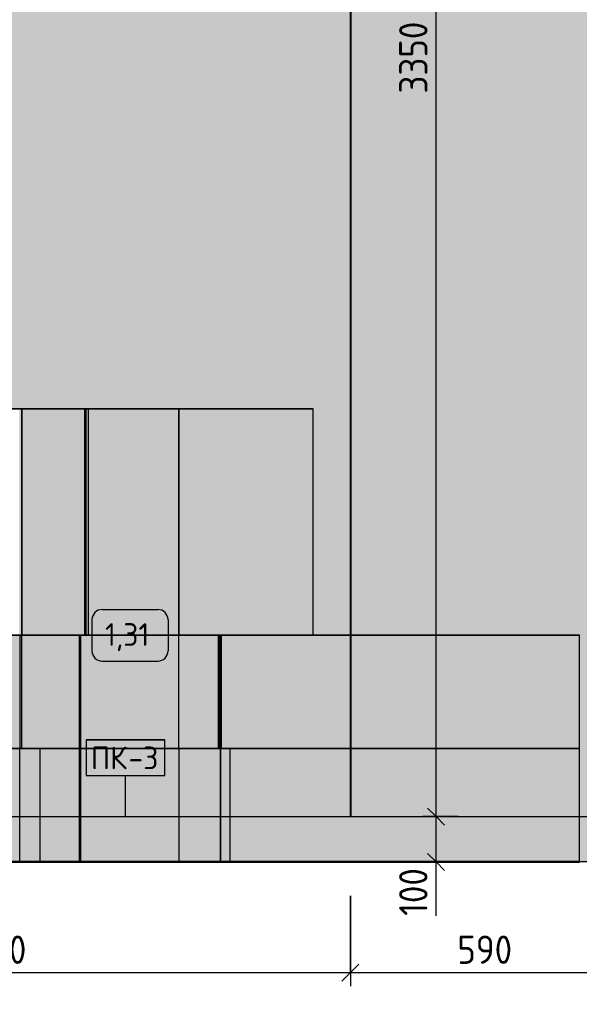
# Model space of a CAD drawing. Header units: millimetres. Extents: x 855 to 84199, y -1987 to 21700.
# Drawn here: x 80153 to 81388, y -293 to 1859 of the extents above; entities that cross this region are included whole.
import ezdxf

# ---------------------------------------------------------------- set-up
doc = ezdxf.new("R2010")
doc.units = ezdxf.units.MM
for name, color, linetype, lineweight in [('A-ANNO-DIMS', 7, 'Continuous', 9), ('A-ANNO-DIMS-25', 7, 'Continuous', 9), ('A-FLOR', 7, 'Continuous', 9), ('A-GENM', 7, 'Continuous', 9), ('A-GENM-IDEN', 7, 'Continuous', 9), ('A-WALL-PATT', 7, 'Continuous', 9), ('I-FURN-IDEN', 7, 'Continuous', 9), ('I-WALL', 7, 'Continuous', 9)]:
    doc.layers.add(name, color=color, linetype=linetype, lineweight=lineweight)
for name, color, linetype, lineweight, true_color in [('A-FLOR-FNSH-3', 7, 'Continuous', 30, 0x5e5e5e), ('I-FURN-10', 7, 'Continuous', 9, 0x888888), ('I-FURN-11', 7, 'Continuous', 9, 0x7f7f7f), ('I-FURN-12', 7, 'Continuous', 9, 0x838383), ('I-FURN-13', 7, 'Continuous', 9, 0x858585), ('I-FURN-2', 7, 'Continuous', 9, 0x949494), ('I-FURN-4', 7, 'Continuous', 9, 0x9e9e9e), ('I-FURN-5', 7, 'Continuous', 9, 0x818181), ('I-FURN-6', 9, 'Continuous', 9, 0x808080), ('I-FURN-7', 7, 'Continuous', 9, 0xc0c0c0), ('I-FURN-8', 7, 'Continuous', 9, 0xacacac), ('I-FURN-9', 7, 'Continuous', 9, 0x8d8d8d)]:
    doc.layers.add(name, color=color, linetype=linetype, lineweight=lineweight, true_color=true_color)
doc.layers.add('I-FURN-3', color=7, linetype='Continuous', lineweight=9, true_color=0x7f7f7f, transparency=0.7)
doc.styles.add('GOST Common_6', font='GOST_Common.ttf', dxfattribs={"height": 50})
doc.styles.add('ISOCPEUR_2', font='isocpeur.ttf', dxfattribs={"width": 0.9, "height": 62.5})
doc.dimstyles.new('ISO-2_5_0_9К_БОЛЬШОЙ_1', dxfattribs={"dimscale": 304.8, "dimtxt": 62.248823, "dimasz": 0.123031, "dimexe": 0.098425, "dimexo": 0.246063, "dimgap": 0, "dimtad": 1, "dimdec": 0, "dimrnd": 10, "dimzin": 0, "dimdsep": 46, "dimtxsty": 'ISOCPEUR_2', "dimblk1": 'OBLIQUE', "dimblk2": 'OBLIQUE', "dimsah": 1, "dimcen": 0.09, "dimdle": 0.098425, "dimazin": 0, "dimtfac": 1, "dimtdec": 4, "dimtix": 1, "dimtmove": 0, "dimatfit": 3, "dimfxl": 1, "dimtvp": 1, "dimtolj": 1, "dimtzin": 0, "dimarcsym": 2})
doc.dimstyles.new('ISO-2_5_0_9К_БОЛЬШОЙ_2', dxfattribs={"dimscale": 304.8, "dimtxt": 62.248823, "dimasz": 0.123031, "dimexe": 0.098425, "dimexo": 0.246063, "dimgap": 0, "dimtad": 1, "dimdec": 0, "dimrnd": 10, "dimzin": 0, "dimdsep": 46, "dimtxsty": 'ISOCPEUR_2', "dimblk1": 'OBLIQUE', "dimblk2": 'OBLIQUE', "dimsah": 1, "dimcen": 0.09, "dimdle": 0.098425, "dimazin": 0, "dimtfac": 1, "dimtdec": 4, "dimtix": 1, "dimtmove": 1, "dimatfit": 3, "dimfxl": 1, "dimtvp": 1, "dimtolj": 1, "dimtzin": 0, "dimarcsym": 2})

# ---------------------------------------------------------------- blocks, each defined once
blk = doc.blocks.new('Плинтус - Плинтус керамогранит бежевый-32865443-Развертка 1_60-6')
at = {"layer": 'A-GENM'}
h = blk.add_hatch(color=256, dxfattribs=at)
h.paths.add_polyline_path([(-18579, 0), (-18579, 100), (-18664.7, 100), (-18664.7, 0), (-18600, 0)])
h.paths.add_polyline_path([(-20647.6, 0), (-20647.6, 100), (-20739, 100), (-20739, 0), (-20648, 0)])
for p, q in [((-20645, 100), (-19768, 100)), ((-19768, 100), (-19666.5, 100)), ((-19666.3, 100), (-19642.7, 100)), ((-19642.6, 100), (-19558.6, 100)), ((-19558.3, 100), (-19548, 100)), ((-19548, 100), (-19457.7, 100)), ((-19457.7, 100), (-18664.7, 100)), ((-18664.7, 100), (-18579, 100)), ((-19768, 0), (-20192.4, 0)), ((-19548, 0), (-19768, 0)), ((-19457.7, 0), (-19548, 0)), ((-19350.7, 0), (-19457.7, 0))]:
    blk.add_line(p, q, dxfattribs=at)
blk = doc.blocks.new('Semeystvo1 - 1_31-26872179-Развертка 1_60-6')
at = {"layer": 'I-FURN-3'}
h = blk.add_hatch(color=256, dxfattribs=at)
h.paths.add_polyline_path([(-19899.4, 500.6), (-19895.3, 500.6), (-19895.3, 1000.3), (-19900.2, 1000.3), (-19900.2, 500.6)])
h.paths.add_polyline_path([(-19752.7, 500.6), (-19752.7, 1000.3), (-19755.8, 1000.3), (-19755.8, 500.6), (-19753.9, 500.6)])
for points in [[(-19768, 500.6), (-19755.8, 500.6), (-19755.8, 1000.3), (-19895.3, 1000.3), (-19895.3, 500.6), (-19771.5, 500.6)], [(-19701.7, 500.6), (-19548.4, 500.6), (-19548.4, 1000.3), (-19752.7, 1000.3), (-19752.7, 500.6), (-19705.4, 500.6)], [(-19326.6, 500.6), (-19252.5, 500.6), (-19252.5, 1000.3), (-19548.4, 1000.3), (-19548.4, 500.6), (-19340.2, 500.6)], [(-20219.4, 250), (-19895.3, 250), (-19895.3, 500.6), (-20644.9, 500.6), (-20644.9, 250), (-20282.8, 250)], [(-19784, 250), (-19768, 250), (-19768, 500.6), (-19895.3, 500.6), (-19895.3, 250), (-19793.1, 250)], [(-19765.8, 250), (-19765, 250), (-19765, 500.6), (-19768, 500.6), (-19768, 250)], [(-19744.4, 250), (-19461.4, 250), (-19461.4, 500.6), (-19765, 500.6), (-19765, 250), (-19751.5, 250)], [(-19461.4, 250), (-19458.4, 250), (-19458.4, 500.6), (-19461.4, 500.6), (-19461.4, 257.1)], [(-19457.7, 250), (-19457.7, 500.6), (-19458.4, 500.6), (-19458.4, 250)], [(-19340.2, 250), (-19170, 250), (-19170, 500.6), (-19457.7, 500.6), (-19457.7, 250), (-19350.7, 250)], [(-19169.5, 250), (-19169.5, 500.6), (-19170, 500.6), (-19170, 250)], [(-19100, 250), (-18664.8, 250), (-18664.8, 500.6), (-19169.5, 500.6), (-19169.5, 250), (-19110, 250)], [(-20412.6, 100), (-19854.5, 100), (-19854.5, 250), (-20645, 250), (-20644.9, 100), (-20433, 100)], [(-19818.4, 100), (-19768, 100), (-19768, 250), (-19854.5, 250), (-19854.5, 100), (-19825.7, 100)], [(-19682.2, 100), (-19548, 100), (-19548, 250), (-19768, 250), (-19768, 100), (-19687.7, 100)], [(-19548, 100), (-19457.7, 100), (-19457.7, 250), (-19548, 250), (-19548, 128.4)], [(-19457.7, 100), (-19435.5, 100), (-19435.5, 250), (-19457.7, 250), (-19457.7, 244.7)], [(-19177, 100), (-19170, 100), (-19170, 250), (-19435.5, 250), (-19435.5, 100), (-19210.4, 100)], [(-19170, 100), (-19169.5, 100), (-19169.5, 250), (-19170, 250), (-19170, 117.6)], [(-18762.9, 100), (-18664.7, 100), (-18664.8, 250), (-19169.5, 250), (-19169.5, 100), (-18789.5, 100)], [(-20645, 0), (-19854.5, 0), (-19854.5, 100), (-20645, 100), (-20645, 25.4)], [(-19784, 0), (-19768, 0), (-19768, 100), (-19854.5, 100), (-19854.5, 0), (-19818.4, 0)], [(-19713.9, 0), (-19548, 0), (-19548, 100), (-19768, 100), (-19768, 0), (-19721, 0)], [(-19457.7, 0), (-19457.7, 100), (-19548, 100), (-19548, 0), (-19458.4, 0)], [(-19435.5, 0), (-19435.5, 100), (-19457.7, 100), (-19457.7, 0), (-19455.3, 0)], [(-18945.3, 0), (-18664.7, 0), (-18664.8, 100), (-19435.5, 100), (-19435.5, 0), (-19027, 0)]]:
    blk.add_hatch(color=256, dxfattribs=at).paths.add_polyline_path(points)
at = {"layer": 'I-FURN-10'}
for p, q in [((-19755.9, 1000.3), (-19896.2, 1000.3)), ((-19768, 500.6), (-19903.3, 500.6)), ((-19903.3, 500.6), (-19768, 500.6)), ((-19900.2, 500.6), (-19895.3, 500.6)), ((-19895.3, 500.6), (-19900.2, 500.6)), ((-19895.3, 500.6), (-19768, 500.6)), ((-19768, 500.6), (-19895.3, 500.6)), ((-19765, 250), (-19765, 500.6)), ((-19764.9, 250), (-19764.9, 500.6)), ((-19457.7, 500.6), (-19461.4, 500.6)), ((-19461.4, 500.6), (-19458.4, 500.6)), ((-19460.3, 500.6), (-19456.6, 500.6)), ((-19895.3, 250), (-19899.4, 250)), ((-19896, 250), (-19856, 250)), ((-19895.3, 250), (-19825.7, 250)), ((-19893.6, 250), (-19895.3, 250)), ((-19819.4, 250), (-19893.6, 250)), ((-19842.6, 250), (-19855.9, 250)), ((-19842.6, 250), (-19821.9, 250)), ((-19825.7, 250), (-19765.7, 250)), ((-19807.3, 250), (-19821.9, 250)), ((-19784.9, 250), (-19819.4, 250)), ((-19807.3, 250), (-19788.3, 250)), ((-19774.1, 250), (-19788.3, 250)), ((-19765.5, 250), (-19784.9, 250)), ((-19774.1, 250), (-19765.5, 250)), ((-19765.5, 250), (-19548.4, 250)), ((-19765.4, 250), (-19756.5, 250)), ((-19752.3, 250), (-19765.4, 250)), ((-19742.9, 250), (-19756.5, 250)), ((-19721.7, 250), (-19752.3, 250)), ((-19742.9, 250), (-19726.5, 250)), ((-19713.7, 250), (-19726.5, 250)), ((-19693.2, 250), (-19721.7, 250)), ((-19713.7, 250), (-19698.6, 250)), ((-19686.6, 250), (-19698.5, 250)), ((-19666.9, 250), (-19693.2, 250)), ((-19686.6, 250), (-19672.6, 250)), ((-19661.8, 250), (-19672.6, 250)), ((-19621.6, 250), (-19666.9, 250)), ((-19661.8, 250), (-19648.9, 250)), ((-19638.8, 250), (-19648.9, 250)), ((-19638.8, 250), (-19627.3, 250)), ((-19618.6, 250), (-19627.3, 250)), ((-19602.7, 250), (-19621.6, 250)), ((-19618.6, 250), (-19608.1, 250)), ((-19600.6, 250), (-19608.1, 250)), ((-19586.3, 250), (-19602.7, 250)), ((-19600.6, 250), (-19591.2, 250)), ((-19585.1, 250), (-19591.2, 250)), ((-19572.6, 250), (-19586.3, 250)), ((-19585.1, 250), (-19576.5, 250)), ((-19572, 250), (-19576.5, 250)), ((-19561.7, 250), (-19572.6, 250)), ((-19572, 250), (-19563.7, 250)), ((-19561.3, 250), (-19563.7, 250)), ((-19548, 250), (-19561.7, 250)), ((-19561.6, 250), (-19553.4, 250)), ((-19551.9, 250), (-19553.7, 250)), ((-19551.9, 250), (-19548, 250)), ((-19548.4, 250), (-19461.4, 250)), ((-19461.4, 250), (-19548, 250)), ((-19461.4, 250), (-19457.7, 250)), ((-19458.4, 250), (-19461.4, 250)), ((-19457.8, 250), (-19458.4, 250))]:
    blk.add_line(p, q, dxfattribs=at)
at = {"layer": 'I-FURN-11'}
for p, q in [((-19896.2, 500.6), (-19851.6, 500.6)), ((-19768, 500.6), (-19895.3, 500.6)), ((-19895.3, 500.6), (-19768, 500.6)), ((-19768, 500.6), (-19895.3, 500.6)), ((-19851.6, 500.6), (-19768.4, 500.6)), ((-19768.4, 500.6), (-19755.9, 500.6)), ((-19764.9, 500.6), (-19768, 500.6)), ((-19768, 500.6), (-19765, 500.6)), ((-19765, 500.6), (-19768, 500.6)), ((-19758, 500.6), (-19764.9, 500.6)), ((-19756, 500.6), (-19758, 500.6))]:
    blk.add_line(p, q, dxfattribs=at)
at = {"layer": 'I-FURN-12'}
for p, q in [((-19895.3, 500.6), (-20118.6, 500.6)), ((-20118.6, 500.6), (-19895.3, 500.6)), ((-20028.2, 500.6), (-19896.2, 500.6)), ((-19859.8, 500.6), (-19895.3, 500.6)), ((-19895.3, 500.6), (-19767.9, 500.6)), ((-19767.9, 500.6), (-19895.3, 500.6)), ((-19895.3, 500.6), (-19859.8, 500.6)), ((-19825.7, 500.6), (-19859.8, 500.6)), ((-19859.8, 500.6), (-19793.1, 500.6)), ((-19767.9, 500.6), (-19825.7, 500.6)), ((-19793.1, 500.6), (-19767.9, 500.6)), ((-19750.9, 500.6), (-19752.9, 500.6)), ((-19741.3, 500.6), (-19750.9, 500.6)), ((-19679.9, 500.6), (-19741.3, 500.6)), ((-19583.9, 500.6), (-19679.9, 500.6)), ((-19561.5, 500.6), (-19583.9, 500.6)), ((-19555, 500.6), (-19561.2, 500.6)), ((-19461.5, 500.6), (-19555, 500.6)), ((-20118.6, 250), (-19895.3, 250)), ((-19895.3, 250), (-20118.6, 250)), ((-19895.3, 250), (-19765.8, 250)), ((-19765.8, 250), (-19895.3, 250)), ((-19765.6, 250), (-19561.6, 250)), ((-19561.6, 250), (-19765.6, 250)), ((-19561.1, 250), (-19553.7, 250)), ((-19553.7, 250), (-19561.1, 250)), ((-19553.4, 250), (-19548, 250)), ((-19548, 250), (-19553.4, 250)), ((-19548.1, 250), (-19492.2, 250)), ((-19461.6, 250), (-19548.1, 250)), ((-19492.2, 250), (-19461.5, 250))]:
    blk.add_line(p, q, dxfattribs=at)
at = {"layer": 'I-FURN-13'}
for p, q in [((-19762.1, 500.6), (-19767.9, 500.6)), ((-19767.9, 500.6), (-19755.6, 500.6)), ((-19755.6, 500.6), (-19767.9, 500.6)), ((-19767.9, 500.6), (-19755.6, 500.6)), ((-19765, 250), (-19765, 500.6)), ((-19755.6, 500.6), (-19762.1, 500.6)), ((-19561.3, 500.6), (-19755.8, 500.6)), ((-19755.8, 500.6), (-19561.3, 500.6)), ((-19752.7, 500.6), (-19755.8, 500.6)), ((-19755.8, 500.6), (-19747.8, 500.6)), ((-19747.8, 500.6), (-19657, 500.6)), ((-19657, 500.6), (-19573.2, 500.6)), ((-19573.2, 500.6), (-19560.8, 500.6)), ((-19461.4, 500.6), (-19561.1, 500.6)), ((-19561.1, 500.6), (-19461.4, 500.6)), ((-19560.5, 500.6), (-19460.3, 500.6)), ((-19458.4, 500.6), (-19461.5, 500.6)), ((-20118.6, 250), (-19895.3, 250)), ((-19895.3, 250), (-20118.6, 250)), ((-19855.9, 250), (-19895.3, 250)), ((-19856, 250), (-19854.5, 250)), ((-19854.5, 250), (-19842.6, 250)), ((-19821.9, 250), (-19842.6, 250)), ((-19821.9, 250), (-19818.4, 250)), ((-19818.4, 250), (-19807.3, 250)), ((-19793.1, 250), (-19807.3, 250)), ((-19788.3, 250), (-19793.1, 250)), ((-19788.3, 250), (-19784, 250)), ((-19784, 250), (-19774.1, 250)), ((-19765.7, 250), (-19774.1, 250)), ((-19756.5, 250), (-19765.5, 250)), ((-19756.5, 250), (-19742.9, 250)), ((-19726.5, 250), (-19742.9, 250)), ((-19726.5, 250), (-19713.7, 250)), ((-19705.4, 250), (-19713.7, 250)), ((-19698.5, 250), (-19705.4, 250)), ((-19698.6, 250), (-19686.6, 250)), ((-19679.9, 250), (-19686.6, 250)), ((-19672.6, 250), (-19679.9, 250)), ((-19672.6, 250), (-19666.5, 250)), ((-19666.5, 250), (-19661.8, 250)), ((-19648.9, 250), (-19661.8, 250)), ((-19648.9, 250), (-19638.8, 250)), ((-19635, 250), (-19638.8, 250)), ((-19627.3, 250), (-19635, 250)), ((-19627.3, 250), (-19618.6, 250)), ((-19615.7, 250), (-19618.6, 250)), ((-19608.1, 250), (-19615.7, 250)), ((-19608.1, 250), (-19602.5, 250)), ((-19602.5, 250), (-19600.6, 250)), ((-19591.2, 250), (-19600.6, 250)), ((-19591.2, 250), (-19586.2, 250)), ((-19586.2, 250), (-19585.1, 250)), ((-19583.9, 250), (-19585.1, 250)), ((-19576.5, 250), (-19583.9, 250)), ((-19576.5, 250), (-19572, 250)), ((-19563.7, 250), (-19572, 250)), ((-19563.7, 250), (-19561.6, 250)), ((-19553.7, 250), (-19561.3, 250)), ((-19553.4, 250), (-19551.9, 250)), ((-19548.4, 250), (-19551.9, 250)), ((-19548, 250), (-19548.4, 250)), ((-19548, 250), (-19461.4, 250)), ((-19461.4, 250), (-19548, 250)), ((-19458.4, 250), (-19461.6, 250)), ((-19461.5, 250), (-19458.4, 250))]:
    blk.add_line(p, q, dxfattribs=at)
at = {"layer": 'I-FURN-2'}
for p, q in [((-19896.2, 1000.3), (-20104.2, 1000.3)), ((-19895.3, 1000.3), (-19755.6, 1000.3)), ((-19755.6, 1000.3), (-19895.3, 1000.3)), ((-19895.3, 500.6), (-19895.3, 1000.3)), ((-19752.7, 1000.3), (-19755.9, 1000.3)), ((-19747.8, 500.6), (-19747.8, 1000.3)), ((-20352.6, 500.6), (-19768, 500.6)), ((-19768, 500.6), (-20352.6, 500.6)), ((-19895.3, 250), (-19895.3, 500.6)), ((-19755.8, 500.6), (-19768.3, 500.6)), ((-19460.3, 500.6), (-19747.8, 500.6)), ((-19548.4, 250), (-19548.4, 500.6)), ((-19548.4, 250), (-19548.4, 500.6)), ((-19457.7, 500.6), (-19461.4, 500.6)), ((-19461.4, 500.6), (-19457.7, 500.6)), ((-19457.7, 500.6), (-19461.4, 500.6)), ((-19461.4, 500.6), (-19457.7, 500.6)), ((-19458.4, 250), (-19458.4, 500.6)), ((-19455.3, 500.6), (-19455.3, 250)), ((-19768, 250), (-20647.6, 250)), ((-20647.6, 250), (-19768, 250)), ((-19765.8, 250), (-19768, 250)), ((-19765.6, 250), (-19764.3, 250)), ((-19765, 0), (-19765, 250)), ((-19765, 0), (-19765, 250)), ((-19760.8, 250), (-19764.3, 250)), ((-19760.5, 250), (-19758.1, 250)), ((-19753.3, 250), (-19758.1, 250)), ((-19753.3, 250), (-19749.4, 250)), ((-19743.4, 250), (-19749.4, 250)), ((-19743.4, 250), (-19738.2, 250)), ((-19730.9, 250), (-19738.2, 250)), ((-19730.9, 250), (-19724.5, 250)), ((-19716, 250), (-19724.5, 250)), ((-19716, 250), (-19708.4, 250)), ((-19698.7, 250), (-19708.4, 250)), ((-19698.7, 250), (-19690, 250)), ((-19679.1, 250), (-19690, 250)), ((-19679.1, 250), (-19669.2, 250)), ((-19657.2, 250), (-19669.2, 250)), ((-19657.2, 250), (-19652.6, 250)), ((-19652.6, 250), (-19646.3, 250)), ((-19633.1, 250), (-19646.3, 250)), ((-19633.1, 250), (-19627.6, 250)), ((-19627.6, 250), (-19621.1, 250)), ((-19606.9, 250), (-19621.1, 250)), ((-19606.9, 250), (-19600.4, 250)), ((-19600.4, 250), (-19594, 250)), ((-19578.7, 250), (-19594, 250)), ((-19578.7, 250), (-19571.1, 250)), ((-19571.1, 250), (-19564.9, 250)), ((-19548.5, 250), (-19564.9, 250)), ((-19548.5, 250), (-19539.8, 250)), ((-19539.8, 250), (-19533.9, 250)), ((-19516.5, 250), (-19533.9, 250)), ((-19516.5, 250), (-19506.7, 250)), ((-19506.7, 250), (-19501.2, 250)), ((-19482.8, 250), (-19501.2, 250)), ((-19482.8, 250), (-19471.9, 250)), ((-19471.9, 250), (-19466.9, 250)), ((-19461.4, 250), (-19466.9, 250)), ((-19457.7, 250), (-19461.4, 250)), ((-19455.7, 250), (-19457.8, 250)), ((-19457.7, 250), (-19455.3, 250)), ((-19340.3, 250), (-19455.7, 250)), ((-19455.3, 250), (-18664.8, 250)), ((-19231.7, 250), (-19340.2, 250)), ((-18671.2, 250), (-19231.4, 250)), ((-18664.7, 250), (-18670.9, 250)), ((-20192.4, 0), (-19768, 0)), ((-19765, 0), (-19763, 0)), ((-19763, 0), (-19758.5, 0)), ((-19758.5, 0), (-19751.5, 0)), ((-19751.4, 0), (-19742, 0)), ((-19742, 0), (-19730, 0)), ((-19730, 0), (-19715.7, 0)), ((-19715.7, 0), (-19680.1, 0)), ((-19680.1, 0), (-19635.7, 0)), ((-19635.7, 0), (-19610.3, 0)), ((-19548, 0), (-19621, 0)), ((-19610.3, 0), (-19582.9, 0)), ((-19582.9, 0), (-19553.7, 0)), ((-19553.4, 0), (-19548.1, 0))]:
    blk.add_line(p, q, dxfattribs=at)
at = {"layer": 'I-FURN-4'}
for p, q in [((-19755.8, 1000.3), (-19903.3, 1000.3)), ((-19900.2, 1000.3), (-19895.3, 1000.3)), ((-19895.3, 1000.3), (-19755.8, 1000.3)), ((-19895.3, 1000.3), (-19895.3, 500.6)), ((-19755.8, 1000.3), (-19752.7, 1000.3)), ((-19747.8, 1000.3), (-19755.8, 1000.3)), ((-19752.7, 500.6), (-19752.7, 1000.3)), ((-19657, 1000.3), (-19747.8, 1000.3)), ((-19430.6, 1000.3), (-19657, 1000.3)), ((-19290.5, 1000.3), (-19430.6, 1000.3)), ((-19265.7, 1000.3), (-19290.5, 1000.3)), ((-19252.5, 1000.3), (-19265.7, 1000.3)), ((-19768, 500.6), (-20605.3, 500.6)), ((-20605.3, 500.6), (-19768, 500.6)), ((-20352.9, 500.6), (-19755.8, 500.6)), ((-19765.7, 500.6), (-19768, 500.6)), ((-19768, 500.6), (-19756, 500.6)), ((-19768, 250), (-19768, 500.6)), ((-19768, 250), (-19768, 500.6)), ((-19756, 500.6), (-19765.7, 500.6)), ((-19755.8, 500.6), (-19461.4, 500.6)), ((-19461.4, 500.6), (-19755.8, 500.6)), ((-19747.8, 500.6), (-19755.8, 500.6)), ((-19456.6, 500.6), (-19460.3, 500.6)), ((-19252.5, 500.6), (-19457.7, 500.6)), ((-19457.7, 500.6), (-19252.5, 500.6)), ((-19252.5, 500.6), (-19457.7, 500.6)), ((-19457.7, 500.6), (-19252.5, 500.6)), ((-18879.9, 500.6), (-19251.9, 500.6)), ((-18664.8, 500.6), (-18879.9, 500.6)), ((-20647.5, 250), (-19768, 250)), ((-19768, 250), (-20647.5, 250)), ((-19768, 250), (-19765.7, 250)), ((-19768, 250), (-19765.6, 250)), ((-19761, 250), (-19768, 250)), ((-19764.3, 250), (-19765.8, 250)), ((-19765.7, 250), (-19761, 250)), ((-19764.3, 250), (-19760.5, 250)), ((-19761, 250), (-19732.1, 250)), ((-19753.8, 250), (-19761, 250)), ((-19758.1, 250), (-19760.8, 250)), ((-19758.1, 250), (-19753.3, 250)), ((-19637.3, 250), (-19753.8, 250)), ((-19749.4, 250), (-19753.3, 250)), ((-19749.4, 250), (-19743.4, 250)), ((-19738.2, 250), (-19743.4, 250)), ((-19738.2, 250), (-19730.9, 250)), ((-19732.1, 250), (-19717.6, 250)), ((-19724.5, 250), (-19730.9, 250)), ((-19724.5, 250), (-19716, 250)), ((-19717.6, 250), (-19700.9, 250)), ((-19708.4, 250), (-19716, 250)), ((-19708.4, 250), (-19698.7, 250)), ((-19700.9, 250), (-19660.7, 250)), ((-19690, 250), (-19698.7, 250)), ((-19690, 250), (-19679.1, 250)), ((-19669.2, 250), (-19679.1, 250)), ((-19669.2, 250), (-19657.2, 250)), ((-19660.7, 250), (-19612, 250)), ((-19646.3, 250), (-19657.2, 250)), ((-19646.3, 250), (-19633.1, 250)), ((-19612, 250), (-19637.3, 250)), ((-19621.1, 250), (-19633.1, 250)), ((-19621.1, 250), (-19606.9, 250)), ((-19612, 250), (-19555.5, 250)), ((-19555.5, 250), (-19612, 250)), ((-19594, 250), (-19606.9, 250)), ((-19594, 250), (-19578.7, 250)), ((-19564.9, 250), (-19578.7, 250)), ((-19564.9, 250), (-19548.5, 250)), ((-19555.5, 250), (-19491.9, 250)), ((-19524.5, 250), (-19555.5, 250)), ((-19533.9, 250), (-19548.5, 250)), ((-19548, 0), (-19548, 250)), ((-19533.9, 250), (-19516.5, 250)), ((-19491.9, 250), (-19524.5, 250)), ((-19501.2, 250), (-19516.5, 250)), ((-19501.2, 250), (-19482.8, 250)), ((-19491.9, 250), (-19457.7, 250)), ((-19457.7, 250), (-19491.9, 250)), ((-19466.9, 250), (-19482.8, 250)), ((-19466.9, 250), (-19457.9, 250)), ((-19457.7, 250), (-18664.8, 250)), ((-18664.8, 250), (-19457.7, 250)), ((-19767.8, 0), (-19643, 0)), ((-19751.5, 0), (-19767.8, 0)), ((-19692.6, 0), (-19751.5, 0)), ((-19666.5, 0), (-19692.6, 0)), ((-19553.4, 0), (-19666.5, 0)), ((-19643, 0), (-19548, 0)), ((-19621, 0), (-19630.9, 0)), ((-19457.7, 0), (-19630.7, 0)), ((-19548, 0), (-19553.4, 0)), ((-19548.1, 0), (-19522.7, 0)), ((-19457.7, 0), (-19548, 0)), ((-19522.7, 0), (-19457.8, 0))]:
    blk.add_line(p, q, dxfattribs=at)
at = {"layer": 'I-FURN-5'}
for p, q in [((-19895.3, 500.6), (-20118.6, 500.6)), ((-19755.8, 500.6), (-19768, 500.6)), ((-19768, 500.6), (-19755.8, 500.6)), ((-19755.8, 500.6), (-19768, 500.6)), ((-19768, 500.6), (-19755.8, 500.6)), ((-19752.9, 500.6), (-19756, 500.6)), ((-19755.9, 500.6), (-19752.7, 500.6)), ((-19895.3, 250), (-19765.8, 250)), ((-19765.8, 250), (-19895.3, 250)), ((-19765.6, 250), (-19764.9, 250)), ((-19765, 250), (-19765.6, 250)), ((-19758.5, 250), (-19765, 250)), ((-19764.9, 250), (-19750.9, 250)), ((-19751.5, 250), (-19758.5, 250)), ((-19715.7, 250), (-19751.4, 250)), ((-19750.9, 250), (-19729.4, 250)), ((-19729.4, 250), (-19715.2, 250)), ((-19699.1, 250), (-19715.7, 250)), ((-19715.2, 250), (-19698.7, 250)), ((-19680.1, 250), (-19699.1, 250)), ((-19698.7, 250), (-19679.9, 250)), ((-19679.9, 250), (-19658.9, 250)), ((-19635.7, 250), (-19679.9, 250)), ((-19658.9, 250), (-19635.9, 250)), ((-19635.9, 250), (-19610.8, 250)), ((-19610.3, 250), (-19635.7, 250)), ((-19610.8, 250), (-19583.9, 250)), ((-19582.9, 250), (-19610.3, 250)), ((-19583.9, 250), (-19561.8, 250)), ((-19561.8, 250), (-19582.9, 250)), ((-19553.7, 250), (-19561.3, 250)), ((-19561.2, 250), (-19555, 250)), ((-19555, 250), (-19553.7, 250)), ((-19553.5, 250), (-19548.1, 250)), ((-19548.1, 250), (-19553.4, 250))]:
    blk.add_line(p, q, dxfattribs=at)
at = {"layer": 'I-FURN-6'}
for p, q in [((-19768, 500.6), (-19895.3, 500.6)), ((-19895.3, 500.6), (-19768, 500.6)), ((-19768, 500.6), (-19895.3, 500.6)), ((-19895.3, 500.6), (-19768, 500.6)), ((-19895.3, 250), (-19765.8, 250)), ((-19765.8, 250), (-19895.3, 250)), ((-19765.6, 250), (-19765, 250)), ((-19765, 250), (-19765.6, 250))]:
    blk.add_line(p, q, dxfattribs=at)
at = {"layer": 'I-FURN-7'}
for p, q in [((-19903.3, 1000.3), (-19755.8, 1000.3)), ((-19755.8, 1000.3), (-19747.8, 1000.3)), ((-19755.8, 500.6), (-19755.8, 1000.3)), ((-19747.8, 1000.3), (-19252.5, 1000.3)), ((-19747.8, 500.6), (-19747.8, 1000.3)), ((-19252.5, 500.6), (-19252.5, 1000.3)), ((-19903.3, 500.6), (-19899.4, 500.6)), ((-19899.4, 500.6), (-19457.7, 500.6)), ((-19899.4, 500.6), (-19899.4, 250)), ((-19457.7, 500.6), (-19455.3, 500.6)), ((-19457.7, 250), (-19457.7, 500.6)), ((-19455.3, 500.6), (-18664.8, 500.6)), ((-19455.3, 500.6), (-19455.3, 250)), ((-18664.8, 250), (-18664.8, 500.6)), ((-19899.4, 250), (-20013, 250)), ((-19912.1, 250), (-19899.4, 250)), ((-19457.7, 250), (-19899.4, 250)), ((-19899.4, 250), (-19457.7, 250)), ((-19899.4, 0), (-19899.4, 250)), ((-19457.9, 250), (-19435.5, 250)), ((-19457.7, 250), (-19457.7, 0)), ((-19435.5, 250), (-19385.7, 250)), ((-19435.5, 0), (-19435.5, 250)), ((-19331.5, 250), (-19385.7, 250)), ((-19331.5, 250), (-19274.9, 250)), ((-19224.1, 250), (-19274.9, 250)), ((-19224.1, 250), (-19171.1, 250)), ((-19124.2, 250), (-19171.1, 250)), ((-19124.2, 250), (-19075.2, 250)), ((-19032.5, 250), (-19075.2, 250)), ((-19032.5, 250), (-18987.9, 250)), ((-18949.7, 250), (-18987.9, 250)), ((-18949.7, 250), (-18909.9, 250)), ((-18876.5, 250), (-18909.9, 250)), ((-18876.5, 250), (-18841.8, 250)), ((-18813.4, 250), (-18841.8, 250)), ((-18813.4, 250), (-18784.1, 250)), ((-18761, 250), (-18784.1, 250)), ((-18761, 250), (-18737.3, 250)), ((-18719.7, 250), (-18737.3, 250)), ((-18719.7, 250), (-18701.9, 250)), ((-18689.7, 250), (-18701.9, 250)), ((-18689.7, 250), (-18678, 250)), ((-18671.6, 250), (-18678, 250)), ((-18671.4, 250), (-18666.1, 250)), ((-18664.8, 250), (-18666.1, 250)), ((-18664.7, 0), (-18664.7, 250)), ((-19899.4, 0), (-20647.6, 0)), ((-19457.7, 0), (-19899.4, 0)), ((-19435.5, 0), (-19457.9, 0)), ((-18664.7, 0), (-19435.5, 0))]:
    blk.add_line(p, q, dxfattribs=at)
at = {"layer": 'I-FURN-8'}
for p, q in [((-19755.8, 1000.3), (-20352.9, 1000.3)), ((-20351.2, 1000.3), (-19755.8, 1000.3)), ((-19755.8, 500.6), (-19755.8, 1000.3)), ((-19755.6, 1000.3), (-19548.4, 1000.3)), ((-19548.4, 1000.3), (-19755.6, 1000.3)), ((-19548.4, 1000.3), (-19252.5, 1000.3)), ((-19252.5, 1000.3), (-19548.4, 1000.3)), ((-19548.4, 1000.3), (-19548.4, 500.6)), ((-19548.4, 500.6), (-19548.4, 1000.3)), ((-19252.5, 500.6), (-19252.5, 1000.3)), ((-19755.8, 500.6), (-19903.3, 500.6)), ((-19768, 250), (-19768, 500.6)), ((-19768, 250), (-19768, 500.6)), ((-19457.7, 500.6), (-19756, 500.6)), ((-19756, 500.6), (-19527.5, 500.6)), ((-19527.5, 500.6), (-19461.4, 500.6)), ((-19461.4, 500.6), (-19457.7, 500.6)), ((-19461.4, 250), (-19461.4, 500.6)), ((-19252.5, 500.6), (-19456.6, 500.6)), ((-18664.8, 500.6), (-19252.5, 500.6)), ((-19252.5, 500.6), (-18664.8, 500.6)), ((-18664.8, 250), (-18664.8, 500.6)), ((-19854.5, 0), (-19854.5, 250)), ((-19768, 0), (-19768, 250)), ((-19768, 0), (-19768, 250)), ((-19455.3, 250), (-19457.7, 250)), ((-19455.7, 0), (-19455.7, 250)), ((-19385.7, 250), (-19455.3, 250)), ((-19385.7, 250), (-19331.5, 250)), ((-19274.9, 250), (-19331.5, 250)), ((-19274.9, 250), (-19224.1, 250)), ((-19171.1, 250), (-19224.1, 250)), ((-19171.1, 250), (-19124.2, 250)), ((-19075.2, 250), (-19124.2, 250)), ((-19075.2, 250), (-19032.5, 250)), ((-18987.9, 250), (-19032.5, 250)), ((-18987.9, 250), (-18949.7, 250)), ((-18909.9, 250), (-18949.7, 250)), ((-18909.9, 250), (-18876.5, 250)), ((-18841.8, 250), (-18876.5, 250)), ((-18841.8, 250), (-18813.4, 250)), ((-18784.1, 250), (-18813.4, 250)), ((-18784.1, 250), (-18761, 250)), ((-18737.3, 250), (-18761, 250)), ((-18737.3, 250), (-18719.7, 250)), ((-18701.9, 250), (-18719.7, 250)), ((-18701.9, 250), (-18689.7, 250)), ((-18678, 250), (-18689.7, 250)), ((-18678, 250), (-18671.4, 250)), ((-18666.1, 250), (-18671.6, 250)), ((-18666.1, 250), (-18664.7, 250)), ((-19854.5, 0), (-20645, 0)), ((-19933, 0), (-19767.8, 0)), ((-19767.8, 0), (-19854.5, 0)), ((-19768, 0), (-19457.7, 0)), ((-19457.9, 0), (-19768, 0)), ((-19457.8, 0), (-19455.7, 0)), ((-19418.8, 0), (-19457.7, 0)), ((-19418.6, 0), (-19457.7, 0)), ((-19455.7, 0), (-18671.2, 0)), ((-19408.6, 0), (-19429.8, 0)), ((-18670.9, 0), (-18664.7, 0))]:
    blk.add_line(p, q, dxfattribs=at)
at = {"layer": 'I-FURN-9'}
for p, q in [((-19895.3, 1000.3), (-19755.8, 1000.3)), ((-19755.8, 1000.3), (-19895.3, 1000.3)), ((-19854.7, 500.6), (-20107.3, 500.6)), ((-19895.3, 250), (-19895.3, 500.6)), ((-19768.3, 500.6), (-19854.7, 500.6)), ((-19768, 500.6), (-19755.8, 500.6)), ((-19755.8, 500.6), (-19768, 500.6)), ((-19755.8, 500.6), (-19768, 500.6)), ((-19768, 500.6), (-19755.8, 500.6)), ((-19732.8, 500.6), (-19755.6, 500.6)), ((-19755.6, 500.6), (-19656.4, 500.6)), ((-19548.4, 500.6), (-19755.6, 500.6)), ((-19755.6, 500.6), (-19548.4, 500.6)), ((-19615.7, 500.6), (-19732.8, 500.6)), ((-19656.4, 500.6), (-19615.7, 500.6)), ((-19548.4, 500.6), (-19615.7, 500.6)), ((-19615.7, 500.6), (-19561.3, 500.6)), ((-19561.3, 500.6), (-19548.4, 500.6)), ((-19461.4, 500.6), (-19548.4, 500.6)), ((-19548.4, 500.6), (-19461.4, 500.6)), ((-19461.4, 500.6), (-19548.4, 500.6)), ((-19548.4, 500.6), (-19461.4, 500.6)), ((-19455.3, 500.6), (-19457.7, 500.6)), ((-19456.6, 500.6), (-19290.5, 500.6)), ((-19340.2, 500.6), (-19455.3, 500.6)), ((-19251.9, 500.6), (-19340.2, 500.6)), ((-19290.5, 500.6), (-19265.7, 500.6)), ((-19265.7, 500.6), (-19252.5, 500.6)), ((-19895.3, 250), (-19933, 250)), ((-19903.3, 250), (-19765.8, 250)), ((-19899.4, 250), (-19900.2, 250)), ((-19900.1, 250), (-19896, 250)), ((-19765.8, 250), (-19895.3, 250)), ((-19461.4, 250), (-19765.6, 250)), ((-19765.6, 250), (-19461.4, 250)), ((-19461.4, 250), (-19457.7, 250)), ((-19457.7, 250), (-19461.4, 250)), ((-19768, 0), (-19765, 0))]:
    blk.add_line(p, q, dxfattribs=at)
blk = doc.blocks.new('Марка_Мебель - В прямоуг_Balcon_Марка-25523697-Развертка 1_60-6')
at = {"layer": 'I-FURN-IDEN'}
for p, q in [((-19717.7, 557.1), (-19595, 557.1)), ((-19740.2, 534.6), (-19740.2, 465.6)), ((-19572.5, 534.6), (-19572.5, 465.7)), ((-19717.9, 443.2), (-19595, 443.2))]:
    blk.add_line(p, q, dxfattribs=at)
for centre, radius, start, end in [((-19717.7, 534.6), 22.5, 90, 180), ((-19595, 534.6), 22.5, 0, 90), ((-19717.9, 465.6), 22.3, 180, 270), ((-19595, 465.7), 22.5, 270, 0)]:
    blk.add_arc(centre, radius, start, end, dxfattribs=at)
blk = doc.blocks.new('Mark Reiling - Mark Reiling-26174330-Развертка 1_60-6')
at = {"layer": 'A-GENM-IDEN'}
for p, q in [((-19753.2, 269.6), (-19753.2, 190.7)), ((-19753.2, 269.6), (-19579.8, 269.6)), ((-19579.8, 269.6), (-19753.2, 269.6)), ((-19753.2, 269.6), (-19753.2, 190.7)), ((-19579.8, 190.7), (-19579.8, 269.6)), ((-19579.8, 190.7), (-19579.8, 269.6)), ((-19753.2, 190.7), (-19579.8, 190.7)), ((-19753.2, 190.7), (-19579.8, 190.7))]:
    blk.add_line(p, q, dxfattribs=at)
blk = doc.blocks.new('DIMBLOCK115-Развертка 1_60-6')
at = {"layer": 'A-ANNO-DIMS-25'}
for p, q in [((79300.1, -75.1), (79300.1, -274.2)), ((79300.1, -244.2), (79300.1, -75.1)), ((80883.1, -75.1), (80883.1, -274.2)), ((80883.1, -244.2), (80883.1, -75.1)), ((79270.1, -244.2), (80883.1, -244.2))]:
    blk.add_line(p, q, dxfattribs=at)
at = {"layer": 'A-ANNO-DIMS-25', "lineweight": 20}
for p, q in [((79300.1, -244.2), (79318.8, -225.4)), ((80883.1, -244.2), (80901.8, -225.4)), ((79300.1, -244.2), (79281.3, -262.9)), ((80883.1, -244.2), (80864.3, -262.9))]:
    blk.add_line(p, q, dxfattribs=at)
at = {"layer": 'A-ANNO-DIMS-25', "color": 0, "insert": (80018, -162.5), "char_height": 62.5, "width": 176.691, "attachment_point": 1, "line_spacing_factor": 1.149209, "style": 'ISOCPEUR_2'}
blk.add_mtext('1580', dxfattribs=at)
blk = doc.blocks.new('_Oblique')
at = {"color": 0, "linetype": 'ByBlock', "lineweight": -2}
blk.add_line((-0.5, -0.5), (0.5, 0.5), dxfattribs=at)
blk = doc.blocks.new('DIMBLOCK116-Развертка 1_60-6')
at = {"layer": 'A-ANNO-DIMS-25'}
for p, q in [((80883.1, -75.1), (80883.1, -274.2)), ((80883.1, -244.2), (80883.1, -75.1)), ((81473.1, -244.2), (81473.1, -75.1)), ((81473.1, -292.6), (81473.1, -214.2)), ((80883.1, -244.2), (81473.1, -244.2))]:
    blk.add_line(p, q, dxfattribs=at)
at = {"layer": 'A-ANNO-DIMS-25', "lineweight": 20}
for p, q in [((80883.1, -244.2), (80901.8, -225.4)), ((81473.1, -244.2), (81491.8, -225.4)), ((80883.1, -244.2), (80864.3, -262.9)), ((81473.1, -244.2), (81454.3, -262.9))]:
    blk.add_line(p, q, dxfattribs=at)
at = {"layer": 'A-ANNO-DIMS-25', "color": 0, "insert": (81118.8, -162.5), "char_height": 62.5, "width": 142.215, "attachment_point": 1, "line_spacing_factor": 1.149209, "style": 'ISOCPEUR_2'}
blk.add_mtext('590', dxfattribs=at)
blk = doc.blocks.new('DIMBLOCK127-Развертка 1_60-6')
at = {"layer": 'A-ANNO-DIMS-25', "lineweight": 20}
for p, q in [((81072.1, 100), (81053.4, 118.7)), ((81072.1, 100), (81090.9, 81.2)), ((81072.1, 0), (81053.4, 18.8)), ((81072.1, 0), (81090.9, -18.8))]:
    blk.add_line(p, q, dxfattribs=at)
at = {"layer": 'A-ANNO-DIMS-25'}
for p, q in [((81120.6, 100), (81042.1, 100)), ((81072.1, -30), (81072.1, 100)), ((81072.1, 100), (81120.6, 100)), ((81072.1, 13.7), (81072.1, 50)), ((81120.6, 0), (81042.1, 0)), ((81072.1, -119), (81072.1, 13.7)), ((81072.1, 0), (81120.6, 0))]:
    blk.add_line(p, q, dxfattribs=at)
at = {"layer": 'A-ANNO-DIMS-25', "color": 0, "insert": (80990.5, -119), "char_height": 62.5, "width": 129.286, "attachment_point": 1, "rotation": 90, "line_spacing_factor": 1.149209, "style": 'ISOCPEUR_2'}
blk.add_mtext('100', dxfattribs=at)
blk = doc.blocks.new('DIMBLOCK128-Развертка 1_60-6')
at = {"layer": 'A-ANNO-DIMS-25', "lineweight": 20}
for p, q in [((81072.1, 3450), (81053.4, 3468.8)), ((81072.1, 3450), (81090.9, 3431.2)), ((81072.1, 100), (81053.4, 118.7)), ((81072.1, 100), (81090.9, 81.2))]:
    blk.add_line(p, q, dxfattribs=at)
at = {"layer": 'A-ANNO-DIMS-25'}
for p, q in [((81008.1, 3450), (81102.1, 3450)), ((81072.1, 3450), (81008.1, 3450)), ((81072.1, 100), (81072.1, 3450)), ((81120.6, 100), (81042.1, 100)), ((81072.1, 100), (81120.6, 100))]:
    blk.add_line(p, q, dxfattribs=at)
at = {"layer": 'A-ANNO-DIMS-25', "color": 0, "insert": (80990.5, 1696), "char_height": 62.5, "width": 189.619, "attachment_point": 1, "rotation": 90, "line_spacing_factor": 1.149209, "style": 'ISOCPEUR_2'}
blk.add_mtext('3350', dxfattribs=at)

msp = doc.modelspace()

# ---------------------------------------------------------------- hatches: boundary and pattern name
at = {"layer": 'A-WALL-PATT'}
for points in [[(81403.8, 100), (81474.1, 100), (81474.1, 3470), (83788.6, 3470), (83788.6, 3600), (80933.1, 3600), (80933.1, 3599.1), (80934.1, 3599.1), (80934.1, 3450), (80933.1, 3450), (80933.1, 3400), (80883.6, 3400), (80883.6, 500.6), (81388.3, 500.6), (81388.4, 100)], [(79319.1, 100), (79405.5, 100), (79405.5, 250), (79405.1, 250), (79405.1, 1000.3), (80800.6, 1000.3), (80800.6, 500.6), (80883.1, 500.6), (80883.1, 3400), (79299.6, 3400), (79299.6, 500), (79300.1, 500), (79300.1, 450), (79319.1, 450), (79319.1, 250)]]:
    msp.add_hatch(color=256, dxfattribs=at).paths.add_polyline_path(points)

# ---------------------------------------------------------------- linework, layer by layer
at = {"layer": 'A-FLOR'}
msp.add_line((83788.6, -0.1), (79299.6, -0.1), dxfattribs=at)
at = {"layer": 'A-FLOR-FNSH-3'}
msp.add_line((81388.4, 0), (79299.6, 0), dxfattribs=at)
at = {"layer": 'A-GENM-IDEN'}
msp.add_line((80386.6, 100), (80386.6, 189.7), dxfattribs=at)
at = {"layer": 'I-WALL'}
for p, q in [((80883.1, 100), (80883.1, 3400)), ((80883.6, 3400), (80883.6, 100))]:
    msp.add_line(p, q, dxfattribs=at)

# ---------------------------------------------------------------- block references
at = {"layer": 'A-GENM'}
msp.add_blockref('Плинтус - Плинтус керамогранит бежевый-32865443-Развертка 1_60-6', (100053.1, 0), dxfattribs=at)
at = {"layer": 'A-GENM-IDEN'}
msp.add_blockref('Mark Reiling - Mark Reiling-26174330-Развертка 1_60-6', (100053.1, 0), dxfattribs=at)
at = {"layer": 'I-FURN-7'}
msp.add_blockref('Semeystvo1 - 1_31-26872179-Развертка 1_60-6', (100053.1, 0), dxfattribs=at)
at = {"layer": 'I-FURN-IDEN'}
msp.add_blockref('Марка_Мебель - В прямоуг_Balcon_Марка-25523697-Развертка 1_60-6', (100053.1, 0), dxfattribs=at)

# ---------------------------------------------------------------- texts
at = {"layer": 'A-GENM-IDEN', "char_height": 50, "attachment_point": 1, "style": 'GOST Common_6'}
for s, insert, width in [('ПК', (80310.6, 254.6), 100.211), ('-3', (80393.3, 254.6), 86.181)]:
    msp.add_mtext(s, dxfattribs=dict(at, insert=insert, width=width))
at = {"layer": 'I-FURN-IDEN', "insert": (80341.7, 526.9), "char_height": 50, "width": 124.262, "attachment_point": 1, "style": 'GOST Common_6'}
msp.add_mtext('1,31', dxfattribs=at)

# ---------------------------------------------------------------- dimensions: what is measured, and where the dimension line sits
at = {"layer": 'A-ANNO-DIMS'}
dim = msp.add_linear_dim(base=(81072.1, 3450), p1=(81045.6, 100), p2=(80933.1, 3450), angle=90, dimstyle='ISO-2_5_0_9К_БОЛЬШОЙ_1', override={"dimpost": '<>', "dimfxl": 3351.888531}, dxfattribs=at)
dim.commit()
dim.dimension.update_dxf_attribs({"geometry": 'DIMBLOCK128-Развертка 1_60-6', "text_midpoint": (81040.9, 1775)})
dim = msp.add_linear_dim(base=(81072.1, 100), p1=(81045.6, 0), p2=(81045.6, 100), angle=90, dimstyle='ISO-2_5_0_9К_БОЛЬШОЙ_2', override={"dimpost": '<>', "dimfxl": 100}, dxfattribs=at)
dim.commit()
dim.dimension.update_dxf_attribs({"geometry": 'DIMBLOCK127-Развертка 1_60-6', "text_midpoint": (81032.1, -54.4), "dimtype": 160, "text_rotation": 90})
for base, p1, p2, override, picture, middle in [((80883.1, -244.2), (79300.1, -0.1), (80883.1, -0.1), {"dimpost": '<>', "dimfxl": 1583}, 'DIMBLOCK115-Развертка 1_60-6', (80091.6, -212.9)), ((81473.1, -244.2), (80883.1, -0.1), (81473.1, -217.6), {"dimpost": '<>', "dimfxl": 628.827286}, 'DIMBLOCK116-Развертка 1_60-6', (81178.1, -212.9))]:
    dim = msp.add_linear_dim(base=base, p1=p1, p2=p2, dimstyle='ISO-2_5_0_9К_БОЛЬШОЙ_1', override=override, dxfattribs=at)
    dim.commit()
    dim.dimension.update_dxf_attribs({"geometry": picture, "text_midpoint": middle})

doc.saveas('drawing.dxf')
